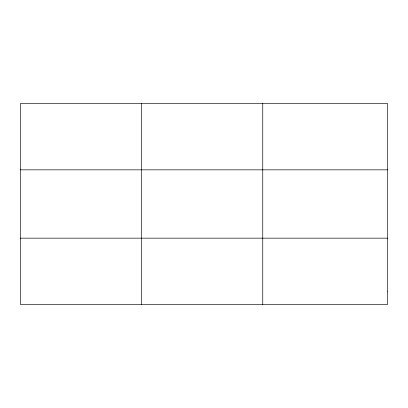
<?xml version="1.0" encoding="UTF-8"?>
<svg xmlns="http://www.w3.org/2000/svg" width="408" height="408" viewBox="0 0 408 408"><rect width="100%" height="100%" fill="white"/><g stroke="black" fill="none" stroke-linecap="round" stroke-linejoin="round"><path stroke-width="0.61" d="M141.576 304.47L141.576 103.53M262.752 304.47L262.752 103.53M20.4 169.84L387.6 169.84M20.4 238.16L387.6 238.16M387.6 291.205L387.6 304.47L20.4 304.47L20.4 103.53L387.6 103.53L387.6 291.205"/></g></svg>
